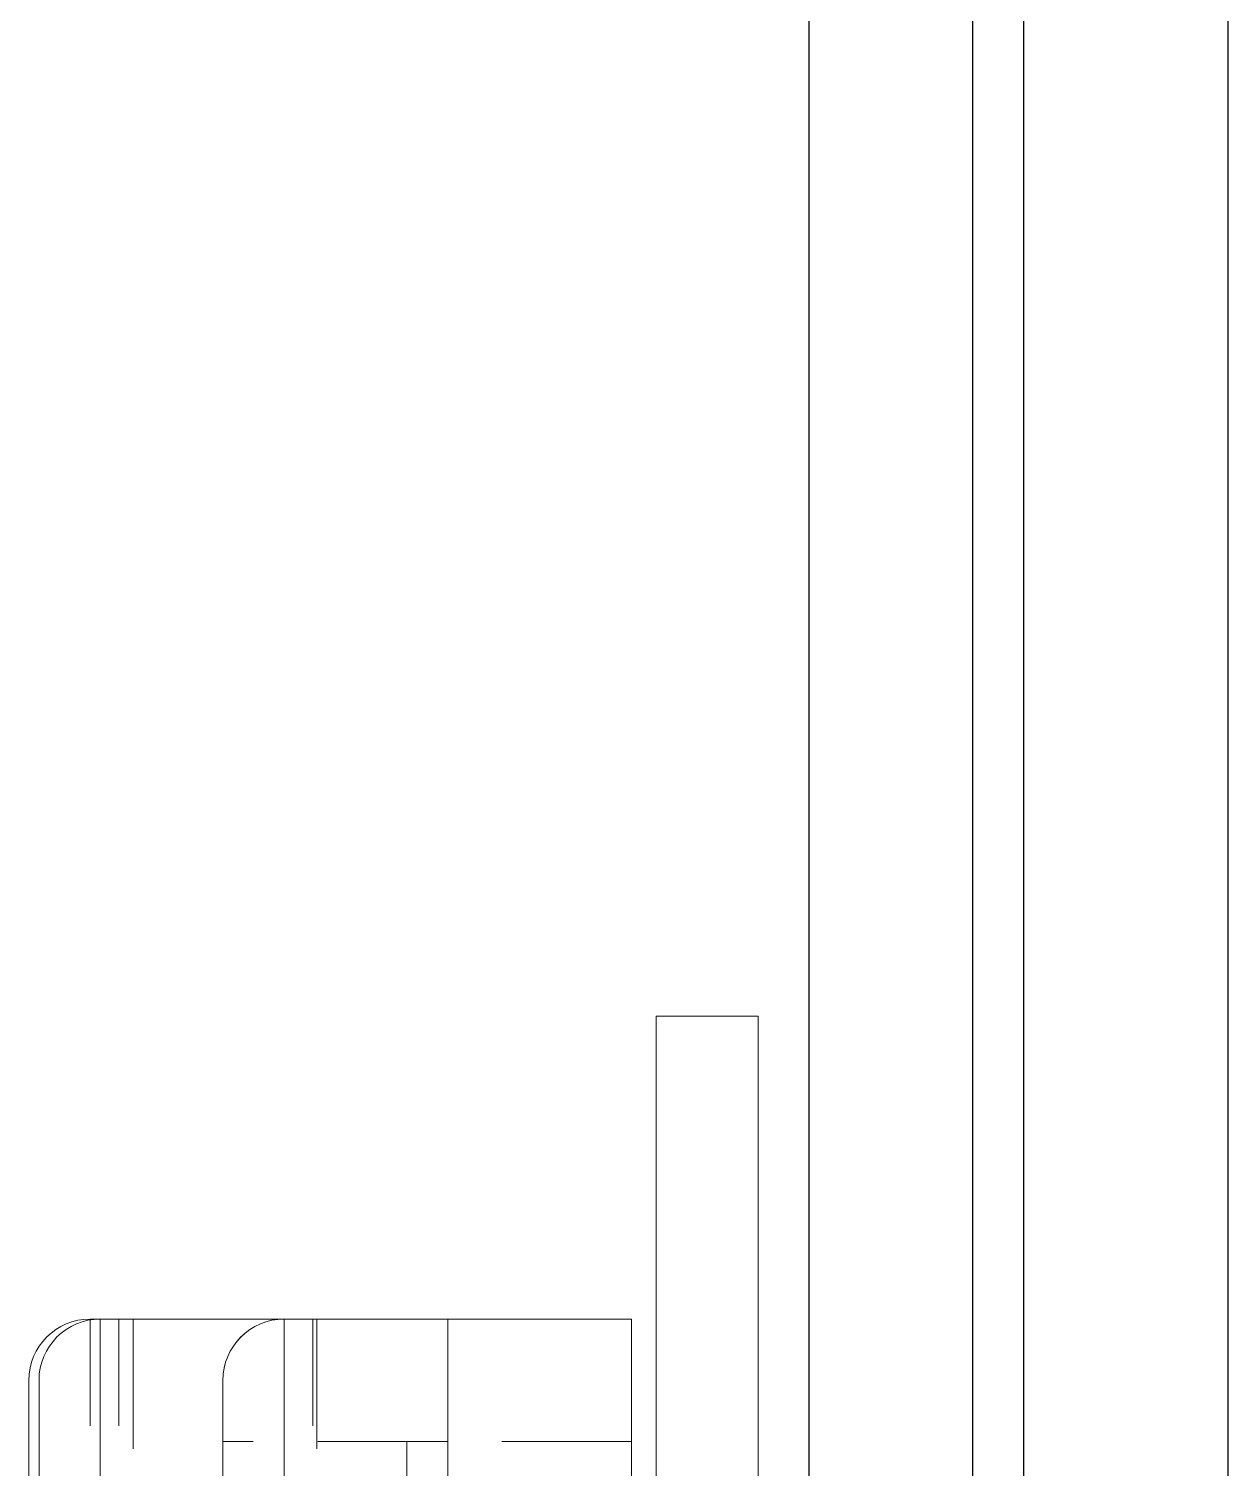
# Model space of a CAD drawing. Header units: millimetres. Extents: x 8981 to 59433, y 5244 to 14154.
# Drawn here: x 10573.9 to 10632.6, y 8373.8 to 8444.2 of the extents above; entities that cross this region are included whole.
import ezdxf

# ---------------------------------------------------------------- set-up
doc = ezdxf.new("R2010")
doc.units = ezdxf.units.MM
doc.linetypes.add('HIDDEN', pattern=[9.525, 6.35, -3.175])
doc.layers.add('1实线层', color=7, linetype='Continuous', lineweight=30)

# ---------------------------------------------------------------- blocks, each defined once
blk = doc.blocks.new('G$C0B133EC3')
at = {"color": 7, "linetype": 'Continuous', "lineweight": 15}
for p, q in [((-32.699, 56.025), (-32.199, 56.025)), ((-15.199, 56.025), (-32.199, 56.025)), ((-32.199, 41.275), (-32.199, 56.025)), ((-23.199, 56.025), (-21.799, 56.025)), ((-23.199, 41.274), (-23.199, 56.024)), ((-15.199, 41.275), (-15.199, 56.025)), ((-6.199, 56.024), (-15.199, 56.024)), ((-6.199, 41.274), (-6.199, 56.024)), ((-35.699, 53.025), (-35.699, 46.274)), ((-35.199, 53.025), (-35.199, 41.275))]:
    blk.add_line(p, q, dxfattribs=at)
at = {"color": 8, "linetype": 'Continuous', "lineweight": 15}
blk.add_line((-32.699, 55.983), (-32.699, 56.025), dxfattribs=at)
at = {"color": 7, "linetype": 'HIDDEN', "lineweight": 0}
for p, q in [((-32.699, 41.275), (-32.699, 55.983)), ((-31.299, 41.275), (-31.299, 56.025)), ((-30.599, 56.025), (-30.599, 41.275)), ((-23.199, 41.275), (-23.199, 56.025)), ((-15.199, 56.024), (-23.199, 56.024)), ((-21.799, 41.275), (-21.799, 56.025)), ((-21.599, 56.024), (-21.599, 41.274)), ((-26.199, 53.025), (-26.199, 53.024)), ((-26.199, 53.024), (-26.199, 41.274)), ((-15.199, 50.025), (-26.199, 50.025)), ((-6.199, 50.024), (-17.199, 50.024)), ((-17.199, 50.024), (-17.199, 41.274))]:
    blk.add_line(p, q, dxfattribs=at)
at = {"color": 7, "linetype": 'Continuous', "lineweight": 15}
blk.add_lwpolyline([(-5, -70.847), (0, -70.847), (0, 70.847), (-5, 70.847)], close=True, dxfattribs=at)
for centre in [(-32.699, 53.025), (-32.199, 53.025)]:
    blk.add_arc(centre, 3, 90, 180, dxfattribs=at)
at = {"color": 7, "linetype": 'HIDDEN', "lineweight": 0}
for centre in [(-23.199, 53.025), (-23.199, 53.024)]:
    blk.add_arc(centre, 3, 90, 180, dxfattribs=at)

msp = doc.modelspace()

# ---------------------------------------------------------------- linework, layer by layer
at = {"layer": '1实线层', "ltscale": 150}
for p, q in [((10612.067, 8105.065), (10612.067, 8945.065)), ((10620.067, 8105.065), (10620.067, 8945.065)), ((10622.567, 8105.065), (10622.567, 8945.065)), ((10632.567, 8105.065), (10632.567, 8945.065))]:
    msp.add_line(p, q, dxfattribs=at)

# ---------------------------------------------------------------- block references
msp.add_blockref('G$C0B133EC3', (10609.567, 8325.065))

doc.saveas('drawing.dxf')
